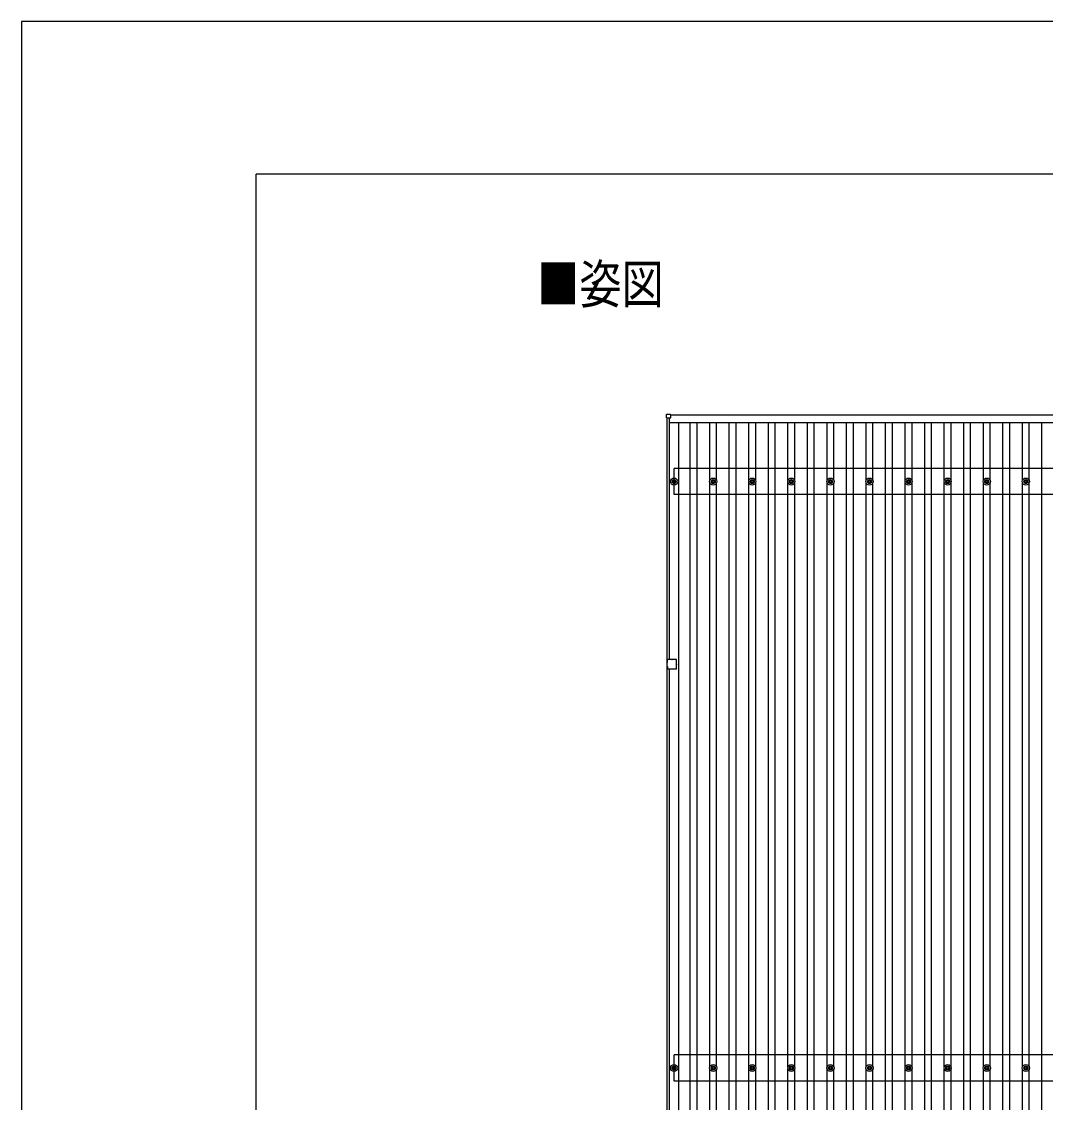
# Model space of a CAD drawing. Units: millimetres, scale not verified. Extents: x -16820 to 16820, y -11880 to 11880.
# Drawn here: x -16820 to -11581, y 6351 to 11880 of the extents above; entities that cross this region are included whole.
import ezdxf
from ezdxf.enums import TextEntityAlignment as Align

# ---------------------------------------------------------------- set-up
doc = ezdxf.new("R2010")
doc.units = ezdxf.units.MM
doc.header["$LTSCALE"] = 50
for name, color, linetype in [('0-2_USER1', 3, 'Continuous'), ('0-5_YKK_13', 4, 'Continuous'), ('0-6_YKK_A1', 4, 'Continuous'), ('0-8_YKK_ZWAK', 7, 'Continuous')]:
    doc.layers.add(name, color=color, linetype=linetype)
doc.styles.add('ＭＳ ゴシック', font='')
doc.styles.get('ＭＳ ゴシック').set_extended_font_data('MS Gothic')

msp = doc.modelspace()

# ---------------------------------------------------------------- linework, layer by layer
at = {"layer": '0-5_YKK_13'}
for p, q in [((-13519.22, 9852.92), (-13519.22, 9870.92)), ((-13518.22, 9871.92), (-13500.22, 9871.92)), ((-13500.22, 9851.92), (-13518.22, 9851.92)), ((-13499.22, 9870.92), (-13499.22, 9852.92)), ((-13490.92, 9528.73), (-13486.5, 9528.73)), ((-13490.92, 9525.23), (-13486.5, 9525.23)), ((-13482.67, 9536.98), (-13482.67, 9532.56)), ((-13482.67, 9521.4), (-13482.67, 9516.98)), ((-13479.17, 9536.98), (-13479.17, 9532.56)), ((-13479.17, 9521.4), (-13479.17, 9516.98)), ((-13475.34, 9528.73), (-13470.92, 9528.73)), ((-13475.34, 9525.23), (-13470.92, 9525.23)), ((-13290.92, 9528.73), (-13286.5, 9528.73)), ((-13290.92, 9525.23), (-13286.5, 9525.23)), ((-13282.67, 9536.98), (-13282.67, 9532.56)), ((-13282.67, 9521.4), (-13282.67, 9516.98)), ((-13279.17, 9536.98), (-13279.17, 9532.56)), ((-13279.17, 9521.4), (-13279.17, 9516.98)), ((-13275.34, 9528.73), (-13270.92, 9528.73)), ((-13275.34, 9525.23), (-13270.92, 9525.23)), ((-13090.92, 9528.73), (-13086.51, 9528.73)), ((-13090.92, 9525.23), (-13086.51, 9525.23)), ((-13082.67, 9536.98), (-13082.67, 9532.56)), ((-13082.67, 9521.4), (-13082.67, 9516.98)), ((-13079.17, 9536.98), (-13079.17, 9532.56)), ((-13079.17, 9521.4), (-13079.17, 9516.98)), ((-13075.34, 9528.73), (-13070.93, 9528.73)), ((-13075.34, 9525.23), (-13070.93, 9525.23)), ((-12890.92, 9528.73), (-12886.51, 9528.73)), ((-12890.92, 9525.23), (-12886.51, 9525.23)), ((-12882.67, 9536.98), (-12882.67, 9532.56)), ((-12882.67, 9521.4), (-12882.67, 9516.98)), ((-12879.17, 9536.98), (-12879.17, 9532.56)), ((-12879.17, 9521.4), (-12879.17, 9516.98)), ((-12875.34, 9528.73), (-12870.93, 9528.73)), ((-12875.34, 9525.23), (-12870.93, 9525.23)), ((-12690.92, 9528.73), (-12686.51, 9528.73)), ((-12690.92, 9525.23), (-12686.51, 9525.23)), ((-12682.67, 9536.98), (-12682.67, 9532.56)), ((-12682.67, 9521.4), (-12682.67, 9516.98)), ((-12679.17, 9536.98), (-12679.17, 9532.56)), ((-12679.17, 9521.4), (-12679.17, 9516.98)), ((-12675.34, 9528.73), (-12670.93, 9528.73)), ((-12675.34, 9525.23), (-12670.93, 9525.23)), ((-12490.92, 9528.73), (-12486.51, 9528.73)), ((-12490.92, 9525.23), (-12486.51, 9525.23)), ((-12482.67, 9536.98), (-12482.67, 9532.56)), ((-12482.67, 9521.4), (-12482.67, 9516.98)), ((-12479.17, 9536.98), (-12479.17, 9532.56)), ((-12479.17, 9521.4), (-12479.17, 9516.98)), ((-12475.34, 9528.73), (-12470.93, 9528.73)), ((-12475.34, 9525.23), (-12470.93, 9525.23)), ((-12290.92, 9528.73), (-12286.51, 9528.73)), ((-12290.92, 9525.23), (-12286.51, 9525.23)), ((-12282.67, 9536.98), (-12282.67, 9532.56)), ((-12282.67, 9521.4), (-12282.67, 9516.98)), ((-12279.17, 9536.98), (-12279.17, 9532.56)), ((-12279.17, 9521.4), (-12279.17, 9516.98)), ((-12275.34, 9528.73), (-12270.93, 9528.73)), ((-12275.34, 9525.23), (-12270.93, 9525.23)), ((-12090.92, 9528.73), (-12086.51, 9528.73)), ((-12090.92, 9525.23), (-12086.51, 9525.23)), ((-12082.67, 9536.98), (-12082.67, 9532.56)), ((-12082.67, 9521.4), (-12082.67, 9516.98)), ((-12079.17, 9536.98), (-12079.17, 9532.56)), ((-12079.17, 9521.4), (-12079.17, 9516.98)), ((-12075.34, 9528.73), (-12070.93, 9528.73)), ((-12075.34, 9525.23), (-12070.93, 9525.23)), ((-11890.92, 9528.73), (-11886.51, 9528.73)), ((-11890.92, 9525.23), (-11886.51, 9525.23)), ((-11882.67, 9536.98), (-11882.67, 9532.56)), ((-11882.67, 9521.4), (-11882.67, 9516.98)), ((-11879.17, 9536.98), (-11879.17, 9532.56)), ((-11879.17, 9521.4), (-11879.17, 9516.98)), ((-11875.34, 9528.73), (-11870.93, 9528.73)), ((-11875.34, 9525.23), (-11870.93, 9525.23)), ((-11690.92, 9528.73), (-11686.51, 9528.73)), ((-11690.92, 9525.23), (-11686.51, 9525.23)), ((-11682.67, 9536.98), (-11682.67, 9532.56)), ((-11682.67, 9521.4), (-11682.67, 9516.98)), ((-11679.17, 9536.98), (-11679.17, 9532.56)), ((-11679.17, 9521.4), (-11679.17, 9516.98)), ((-11675.34, 9528.73), (-11670.93, 9528.73)), ((-11675.34, 9525.23), (-11670.93, 9525.23)), ((-13516.42, 8581.7), (-13516.42, 8601.7)), ((-13514.92, 8601.7), (-13516.42, 8601.7)), ((-13514.92, 8581.7), (-13516.42, 8581.7)), ((-13514.92, 8601.7), (-13514.92, 8615.7)), ((-13514.92, 8581.7), (-13514.92, 8567.7)), ((-13492.32, 8616.7), (-13513.92, 8616.7)), ((-13468.92, 8616.7), (-13491.52, 8616.7)), ((-13467.92, 8592.1), (-13467.92, 8615.7)), ((-13467.92, 8567.7), (-13467.92, 8591.3)), ((-13492.32, 8566.7), (-13513.92, 8566.7)), ((-13468.92, 8566.7), (-13491.52, 8566.7)), ((-13490.92, 6528.73), (-13486.5, 6528.73)), ((-13490.92, 6525.23), (-13486.5, 6525.23)), ((-13482.67, 6536.98), (-13482.67, 6532.56)), ((-13479.17, 6536.98), (-13479.17, 6532.56)), ((-13475.34, 6528.73), (-13470.92, 6528.73)), ((-13475.34, 6525.23), (-13470.92, 6525.23)), ((-13290.92, 6528.73), (-13286.5, 6528.73)), ((-13290.92, 6525.23), (-13286.5, 6525.23)), ((-13282.67, 6536.98), (-13282.67, 6532.56)), ((-13279.17, 6536.98), (-13279.17, 6532.56)), ((-13275.34, 6528.73), (-13270.92, 6528.73)), ((-13275.34, 6525.23), (-13270.92, 6525.23)), ((-13090.92, 6528.73), (-13086.51, 6528.73)), ((-13090.92, 6525.23), (-13086.51, 6525.23)), ((-13082.67, 6536.98), (-13082.67, 6532.56)), ((-13079.17, 6536.98), (-13079.17, 6532.56)), ((-13075.34, 6528.73), (-13070.93, 6528.73)), ((-13075.34, 6525.23), (-13070.93, 6525.23)), ((-12890.92, 6528.73), (-12886.51, 6528.73)), ((-12890.92, 6525.23), (-12886.51, 6525.23)), ((-12882.67, 6536.98), (-12882.67, 6532.56)), ((-12879.17, 6536.98), (-12879.17, 6532.56)), ((-12875.34, 6528.73), (-12870.93, 6528.73)), ((-12875.34, 6525.23), (-12870.93, 6525.23)), ((-12690.92, 6528.73), (-12686.51, 6528.73)), ((-12690.92, 6525.23), (-12686.51, 6525.23)), ((-12682.67, 6536.98), (-12682.67, 6532.56)), ((-12679.17, 6536.98), (-12679.17, 6532.56)), ((-12675.34, 6528.73), (-12670.93, 6528.73)), ((-12675.34, 6525.23), (-12670.93, 6525.23)), ((-12490.92, 6528.73), (-12486.51, 6528.73)), ((-12490.92, 6525.23), (-12486.51, 6525.23)), ((-12482.67, 6536.98), (-12482.67, 6532.56)), ((-12479.17, 6536.98), (-12479.17, 6532.56)), ((-12475.34, 6528.73), (-12470.93, 6528.73)), ((-12475.34, 6525.23), (-12470.93, 6525.23)), ((-12290.92, 6528.73), (-12286.51, 6528.73)), ((-12290.92, 6525.23), (-12286.51, 6525.23)), ((-12282.67, 6536.98), (-12282.67, 6532.56)), ((-12279.17, 6536.98), (-12279.17, 6532.56)), ((-12275.34, 6528.73), (-12270.93, 6528.73)), ((-12275.34, 6525.23), (-12270.93, 6525.23)), ((-12090.92, 6528.73), (-12086.51, 6528.73)), ((-12090.92, 6525.23), (-12086.51, 6525.23)), ((-12082.67, 6536.98), (-12082.67, 6532.56)), ((-12079.17, 6536.98), (-12079.17, 6532.56)), ((-12075.34, 6528.73), (-12070.93, 6528.73)), ((-12075.34, 6525.23), (-12070.93, 6525.23)), ((-11890.92, 6528.73), (-11886.51, 6528.73)), ((-11890.92, 6525.23), (-11886.51, 6525.23)), ((-11882.67, 6536.98), (-11882.67, 6532.56)), ((-11879.17, 6536.98), (-11879.17, 6532.56)), ((-11875.34, 6528.73), (-11870.93, 6528.73)), ((-11875.34, 6525.23), (-11870.93, 6525.23)), ((-11690.92, 6528.73), (-11686.51, 6528.73)), ((-11690.92, 6525.23), (-11686.51, 6525.23)), ((-11682.67, 6536.98), (-11682.67, 6532.56)), ((-11679.17, 6536.98), (-11679.17, 6532.56)), ((-11675.34, 6528.73), (-11670.93, 6528.73)), ((-11675.34, 6525.23), (-11670.93, 6525.23)), ((-13482.67, 6521.4), (-13482.67, 6516.98)), ((-13479.17, 6521.4), (-13479.17, 6516.98)), ((-13282.67, 6521.4), (-13282.67, 6516.98)), ((-13279.17, 6521.4), (-13279.17, 6516.98)), ((-13082.67, 6521.4), (-13082.67, 6516.98)), ((-13079.17, 6521.4), (-13079.17, 6516.98)), ((-12882.67, 6521.4), (-12882.67, 6516.98)), ((-12879.17, 6521.4), (-12879.17, 6516.98)), ((-12682.67, 6521.4), (-12682.67, 6516.98)), ((-12679.17, 6521.4), (-12679.17, 6516.98)), ((-12482.67, 6521.4), (-12482.67, 6516.98)), ((-12479.17, 6521.4), (-12479.17, 6516.98)), ((-12282.67, 6521.4), (-12282.67, 6516.98)), ((-12279.17, 6521.4), (-12279.17, 6516.98)), ((-12082.67, 6521.4), (-12082.67, 6516.98)), ((-12079.17, 6521.4), (-12079.17, 6516.98)), ((-11882.67, 6521.4), (-11882.67, 6516.98)), ((-11879.17, 6521.4), (-11879.17, 6516.98)), ((-11682.67, 6521.4), (-11682.67, 6516.98)), ((-11679.17, 6521.4), (-11679.17, 6516.98))]:
    msp.add_line(p, q, dxfattribs=at)
for centre, radius in [((-13480.92, 9526.98), 18.25), ((-13480.92, 9526.98), 10.15), ((-13480.92, 9526.98), 5.85), ((-13480.92, 9526.98), 5.25), ((-13280.92, 9526.98), 18.25), ((-13280.92, 9526.98), 10.15), ((-13280.92, 9526.98), 5.85), ((-13280.92, 9526.98), 5.25), ((-13080.92, 9526.98), 18.25), ((-13080.92, 9526.98), 10.15), ((-13080.92, 9526.98), 5.85), ((-13080.92, 9526.98), 5.25), ((-12880.92, 9526.98), 18.25), ((-12880.92, 9526.98), 10.15), ((-12880.92, 9526.98), 5.85), ((-12880.92, 9526.98), 5.25), ((-12680.92, 9526.98), 18.25), ((-12680.92, 9526.98), 10.15), ((-12680.92, 9526.98), 5.85), ((-12680.92, 9526.98), 5.25), ((-12480.92, 9526.98), 18.25), ((-12480.92, 9526.98), 10.15), ((-12480.92, 9526.98), 5.85), ((-12480.92, 9526.98), 5.25), ((-12280.92, 9526.98), 18.25), ((-12280.92, 9526.98), 10.15), ((-12280.92, 9526.98), 5.85), ((-12280.92, 9526.98), 5.25), ((-12080.92, 9526.98), 18.25), ((-12080.92, 9526.98), 10.15), ((-12080.92, 9526.98), 5.85), ((-12080.92, 9526.98), 5.25), ((-11880.92, 9526.98), 18.25), ((-11880.92, 9526.98), 10.15), ((-11880.92, 9526.98), 5.85), ((-11880.92, 9526.98), 5.25), ((-11680.92, 9526.98), 18.25), ((-11680.92, 9526.98), 10.15), ((-11680.92, 9526.98), 5.85), ((-11680.92, 9526.98), 5.25), ((-13480.92, 6526.98), 18.25), ((-13480.92, 6526.98), 10.15), ((-13480.92, 6526.98), 5.85), ((-13480.92, 6526.98), 5.25), ((-13280.92, 6526.98), 18.25), ((-13280.92, 6526.98), 10.15), ((-13280.92, 6526.98), 5.85), ((-13280.92, 6526.98), 5.25), ((-13080.92, 6526.98), 18.25), ((-13080.92, 6526.98), 10.15), ((-13080.92, 6526.98), 5.85), ((-13080.92, 6526.98), 5.25), ((-12880.92, 6526.98), 18.25), ((-12880.92, 6526.98), 10.15), ((-12880.92, 6526.98), 5.85), ((-12880.92, 6526.98), 5.25), ((-12680.92, 6526.98), 18.25), ((-12680.92, 6526.98), 10.15), ((-12680.92, 6526.98), 5.85), ((-12680.92, 6526.98), 5.25), ((-12480.92, 6526.98), 18.25), ((-12480.92, 6526.98), 10.15), ((-12480.92, 6526.98), 5.85), ((-12480.92, 6526.98), 5.25), ((-12280.92, 6526.98), 18.25), ((-12280.92, 6526.98), 10.15), ((-12280.92, 6526.98), 5.85), ((-12280.92, 6526.98), 5.25), ((-12080.92, 6526.98), 18.25), ((-12080.92, 6526.98), 10.15), ((-12080.92, 6526.98), 5.85), ((-12080.92, 6526.98), 5.25), ((-11880.92, 6526.98), 18.25), ((-11880.92, 6526.98), 10.15), ((-11880.92, 6526.98), 5.85), ((-11880.92, 6526.98), 5.25), ((-11680.92, 6526.98), 18.25), ((-11680.92, 6526.98), 10.15), ((-11680.92, 6526.98), 5.85), ((-11680.92, 6526.98), 5.25)]:
    msp.add_circle(centre, radius, dxfattribs=at)
for centre, radius, start, end in [((-13518.22, 9870.92), 1, 90, 180), ((-13518.22, 9852.92), 1, 180, 270), ((-13500.22, 9870.92), 1, 0, 90), ((-13500.22, 9852.92), 1, 270, 0), ((-13513.92, 8615.7), 1, 90, 180), ((-13491.92, 8617), 0.5, 216.8699, 323.1301), ((-13468.92, 8615.7), 1, 0, 90), ((-13467.62, 8591.7), 0.5, 126.8699, 233.1301), ((-13513.92, 8567.7), 1, 180, 269.99999), ((-13491.92, 8566.4), 0.5, 36.8699, 143.1301), ((-13468.92, 8567.7), 1, 269.99999, 0)]:
    msp.add_arc(centre, radius, start, end, dxfattribs=at)
at = {"layer": '0-6_YKK_A1'}
for p, q in [((-13515.92, 8601.7), (-13515.92, 9851.92)), ((-13503.92, 8616.7), (-13503.92, 9851.92)), ((-13499.22, 9868.62), (-8062.62, 9868.62)), ((-8062.62, 9866.56), (-13499.22, 9866.56)), ((-13503.92, 9828.56), (-8057.92, 9828.56)), ((-13455.92, 3225.16), (-13455.92, 9828.56)), ((-13398.42, 3225.16), (-13398.42, 9828.56)), ((-13363.42, 3225.16), (-13363.42, 9828.56)), ((-13298.42, 9532.16), (-13298.42, 9828.56)), ((-13263.42, 9532.16), (-13263.42, 9828.56)), ((-13198.42, 3225.16), (-13198.42, 9828.56)), ((-13163.42, 3225.16), (-13163.42, 9828.56)), ((-13098.42, 9532.17), (-13098.42, 9828.56)), ((-13063.42, 9532.15), (-13063.42, 9828.56)), ((-12998.42, 3225.16), (-12998.42, 9828.56)), ((-12963.42, 3225.16), (-12963.42, 9828.56)), ((-12898.42, 9532.17), (-12898.42, 9828.56)), ((-12863.42, 9532.15), (-12863.42, 9828.56)), ((-12798.42, 3225.16), (-12798.42, 9828.56)), ((-12763.42, 3225.16), (-12763.42, 9828.56)), ((-12698.42, 9532.17), (-12698.42, 9828.56)), ((-12663.42, 9532.15), (-12663.42, 9828.56)), ((-12598.42, 3225.16), (-12598.42, 9828.56)), ((-12563.42, 3225.16), (-12563.42, 9828.56)), ((-12498.42, 9532.17), (-12498.42, 9828.56)), ((-12463.42, 9532.15), (-12463.42, 9828.56)), ((-12398.42, 3225.16), (-12398.42, 9828.56)), ((-12363.42, 3225.16), (-12363.42, 9828.56)), ((-12298.42, 9532.17), (-12298.42, 9828.56)), ((-12263.42, 9532.15), (-12263.42, 9828.56)), ((-12198.42, 3225.16), (-12198.42, 9828.56)), ((-12163.42, 3225.16), (-12163.42, 9828.56)), ((-12098.42, 9532.17), (-12098.42, 9828.56)), ((-12063.42, 9532.15), (-12063.42, 9828.56)), ((-11998.42, 3225.16), (-11998.42, 9828.56)), ((-11963.42, 3225.16), (-11963.42, 9828.56)), ((-11898.42, 9532.17), (-11898.42, 9828.56)), ((-11863.42, 9532.15), (-11863.42, 9828.56)), ((-11798.42, 3225.16), (-11798.42, 9828.56)), ((-11763.42, 3225.16), (-11763.42, 9828.56)), ((-11698.42, 9532.17), (-11698.42, 9828.56)), ((-11663.42, 9532.15), (-11663.42, 9828.56)), ((-11598.42, 3225.16), (-11598.42, 9828.56)), ((-8080.5, 9593.98), (-13480.92, 9593.98)), ((-13480.92, 9459.98), (-13480.92, 9593.98)), ((-13298.42, 6532.16), (-13298.42, 9521.8)), ((-13263.42, 6532.16), (-13263.42, 9521.8)), ((-13098.42, 6532.17), (-13098.42, 9521.79)), ((-13063.42, 6532.15), (-13063.42, 9521.81)), ((-12898.42, 6532.17), (-12898.42, 9521.79)), ((-12863.42, 6532.15), (-12863.42, 9521.81)), ((-12698.42, 6532.17), (-12698.42, 9521.79)), ((-12663.42, 6532.15), (-12663.42, 9521.81)), ((-12498.42, 6532.17), (-12498.42, 9521.79)), ((-12463.42, 6532.15), (-12463.42, 9521.81)), ((-12298.42, 6532.17), (-12298.42, 9521.79)), ((-12263.42, 6532.15), (-12263.42, 9521.81)), ((-12098.42, 6532.17), (-12098.42, 9521.79)), ((-12063.42, 6532.15), (-12063.42, 9521.81)), ((-11898.42, 6532.17), (-11898.42, 9521.79)), ((-11863.42, 6532.15), (-11863.42, 9521.81)), ((-11698.42, 6532.17), (-11698.42, 9521.79)), ((-11663.42, 6532.15), (-11663.42, 9521.81)), ((-8080.5, 9459.98), (-13480.92, 9459.98)), ((-13515.92, 3193.88), (-13515.92, 8581.7)), ((-13503.92, 3193.88), (-13503.92, 8566.7)), ((-8080.92, 6593.98), (-13480.92, 6593.98)), ((-13480.92, 6459.98), (-13480.92, 6593.98)), ((-13298.42, 3532.16), (-13298.42, 6521.8)), ((-13263.42, 3532.16), (-13263.42, 6521.8)), ((-13098.42, 3532.16), (-13098.42, 6521.79)), ((-13063.42, 3532.16), (-13063.42, 6521.81)), ((-12898.42, 3532.16), (-12898.42, 6521.79)), ((-12863.42, 3532.16), (-12863.42, 6521.81)), ((-12698.42, 3532.16), (-12698.42, 6521.79)), ((-12663.42, 3532.16), (-12663.42, 6521.81)), ((-12498.42, 3532.16), (-12498.42, 6521.79)), ((-12463.42, 3532.16), (-12463.42, 6521.81)), ((-12298.42, 3532.16), (-12298.42, 6521.79)), ((-12263.42, 3532.16), (-12263.42, 6521.81)), ((-12098.42, 3532.16), (-12098.42, 6521.79)), ((-12063.42, 3532.16), (-12063.42, 6521.81)), ((-11898.42, 3532.16), (-11898.42, 6521.79)), ((-11863.42, 3532.16), (-11863.42, 6521.81)), ((-11698.42, 3532.16), (-11698.42, 6521.79)), ((-11663.42, 3532.16), (-11663.42, 6521.81)), ((-8080.92, 6459.98), (-13480.92, 6459.98))]:
    msp.add_line(p, q, dxfattribs=at)
at = {"layer": '0-8_YKK_ZWAK'}
for p in [(15580.08, 11100), (-15619.92, -10100)]:
    msp.add_line(p, (-15619.92, 11100), dxfattribs=at)
msp.add_lwpolyline([(-16820, -11880), (16820, -11880), (16820, 11880), (-16820, 11880)], close=True, dxfattribs=at)

# ---------------------------------------------------------------- texts
at = {"layer": '0-2_USER1', "style": 'ＭＳ ゴシック', "width": 0.8}
msp.add_text('■姿図', height=197.9, dxfattribs=at).set_placement((-14181.89, 10379.08), align=Align.BOTTOM_LEFT)

doc.saveas('drawing.dxf')
